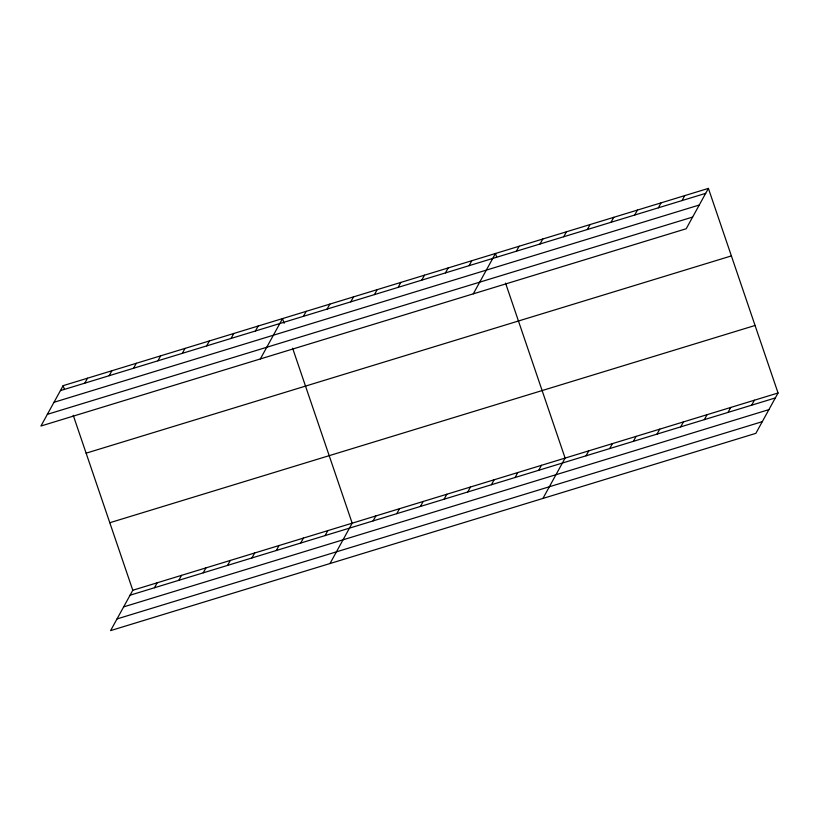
<?xml version="1.0" encoding="UTF-8"?>
<svg xmlns="http://www.w3.org/2000/svg" width="819" height="819" viewBox="0 0 819 819"><rect width="100%" height="100%" fill="white"/><g stroke="black" fill="none" stroke-linecap="round" stroke-linejoin="round"><path stroke-width="1.23" d="M708.404 188.39L63.135 385.657L40.95 426.013L686.209 228.747L708.404 188.39L778.05 392.987L755.865 433.343L110.596 630.61L132.791 590.253L778.05 392.987M84.787 383.159L87.51 378.204M109.162 375.706L111.896 370.751M133.548 368.253L136.271 363.298M157.924 360.8L160.647 355.845M182.299 353.347L185.022 348.392M206.675 345.894L209.398 340.939M231.05 338.442L233.773 333.487M255.426 330.989L258.149 326.034M260.34 358.947L282.524 318.581L284.142 323.321M303.46 316.308L306.183 311.353M154.443 587.755L157.166 582.8M327.119 309.07L329.852 304.115M178.818 580.302L181.542 575.347M350.778 301.842L353.511 296.887M203.194 572.85L205.917 567.895M374.447 294.605L377.17 289.65M227.569 565.397L230.293 560.442M398.106 287.377L400.829 282.422M251.945 557.944L254.668 552.989M421.765 280.139L424.488 275.184M276.32 550.491L279.044 545.536M445.423 272.911L448.147 267.956M300.696 543.038L303.419 538.083M469.082 265.673L471.805 260.718M325.071 535.595L327.795 530.63M473.28 293.847L495.464 253.48L496.672 257.043M329.985 563.544L352.18 523.177L292.608 348.198M516.4 251.208L519.123 246.253M373.106 520.904L375.839 515.95M540.059 243.97L542.782 239.015M396.775 513.667L399.498 508.712M563.718 236.742L566.441 231.787M420.434 506.439L423.157 501.484M587.377 229.504L590.1 224.549M444.093 499.201L446.816 494.246M611.035 222.277L613.759 217.322M467.751 491.973L470.475 487.018M634.694 215.039L637.428 210.084M491.41 484.735L494.133 479.78M658.363 207.811L661.087 202.856M515.069 477.508L517.792 472.553M682.022 200.573L684.745 195.618M538.728 470.27L541.451 465.315M542.925 498.443L565.11 458.087L505.548 283.098M586.046 455.804L588.769 450.849M609.705 448.577L612.428 443.622M633.363 441.339L636.097 436.384M657.022 434.111L659.756 429.156M680.691 426.873L683.415 421.918M704.35 419.645L707.073 414.68M728.009 412.407L730.732 407.452M751.668 405.17L754.391 400.215M60.411 390.612L705.681 193.345M53.993 402.293L699.252 205.026M47.369 414.332L692.639 217.066M86.118 453.173L731.387 255.907M109.797 522.737L755.067 325.471M130.057 595.208L775.327 397.942M123.638 606.889L768.898 409.623M117.025 618.929L762.284 421.662M63.135 385.657L64.343 389.209M73.219 415.264L132.791 590.253"/></g></svg>
